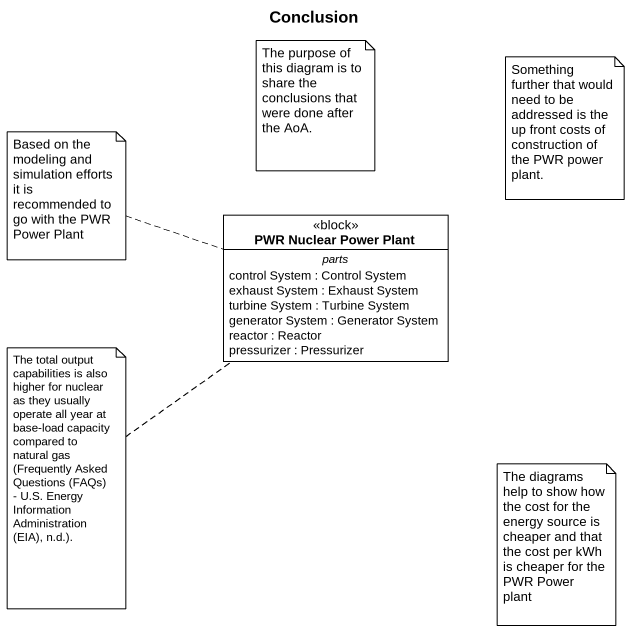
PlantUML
@startuml
title Conclusion
hide circle
hide empty members
class "PWR Nuclear Power Plant" as PWR_Nuclear_Power_Plant <<block>> {
  -- parts --
  control System : Control System
  exhaust System : Exhaust System
  turbine System : Turbine System
  generator System : Generator System
  reactor : Reactor
  pressurizer : Pressurizer
}
note as N1
  The purpose of this diagram is to share the conclusions that were done after the AoA.
end note
note as N2
  Something further that would need to be addressed is the up front costs of construction of the PWR power plant.
end note
note left of PWR_Nuclear_Power_Plant : Based on the modeling and simulation efforts it is recommended to go with the PWR Power Plant
note bottom of PWR_Nuclear_Power_Plant : The total output capabilities is also higher for nuclear as they usually operate all year at base-load capacity compared to natural gas (Frequently Asked Questions (FAQs) - U.S. Energy Information Administration (EIA), n.d.).
note as N5
  The diagrams help to show how the cost for the energy source is cheaper and that the cost per kWh is cheaper for the PWR Power plant
end note
@enduml
